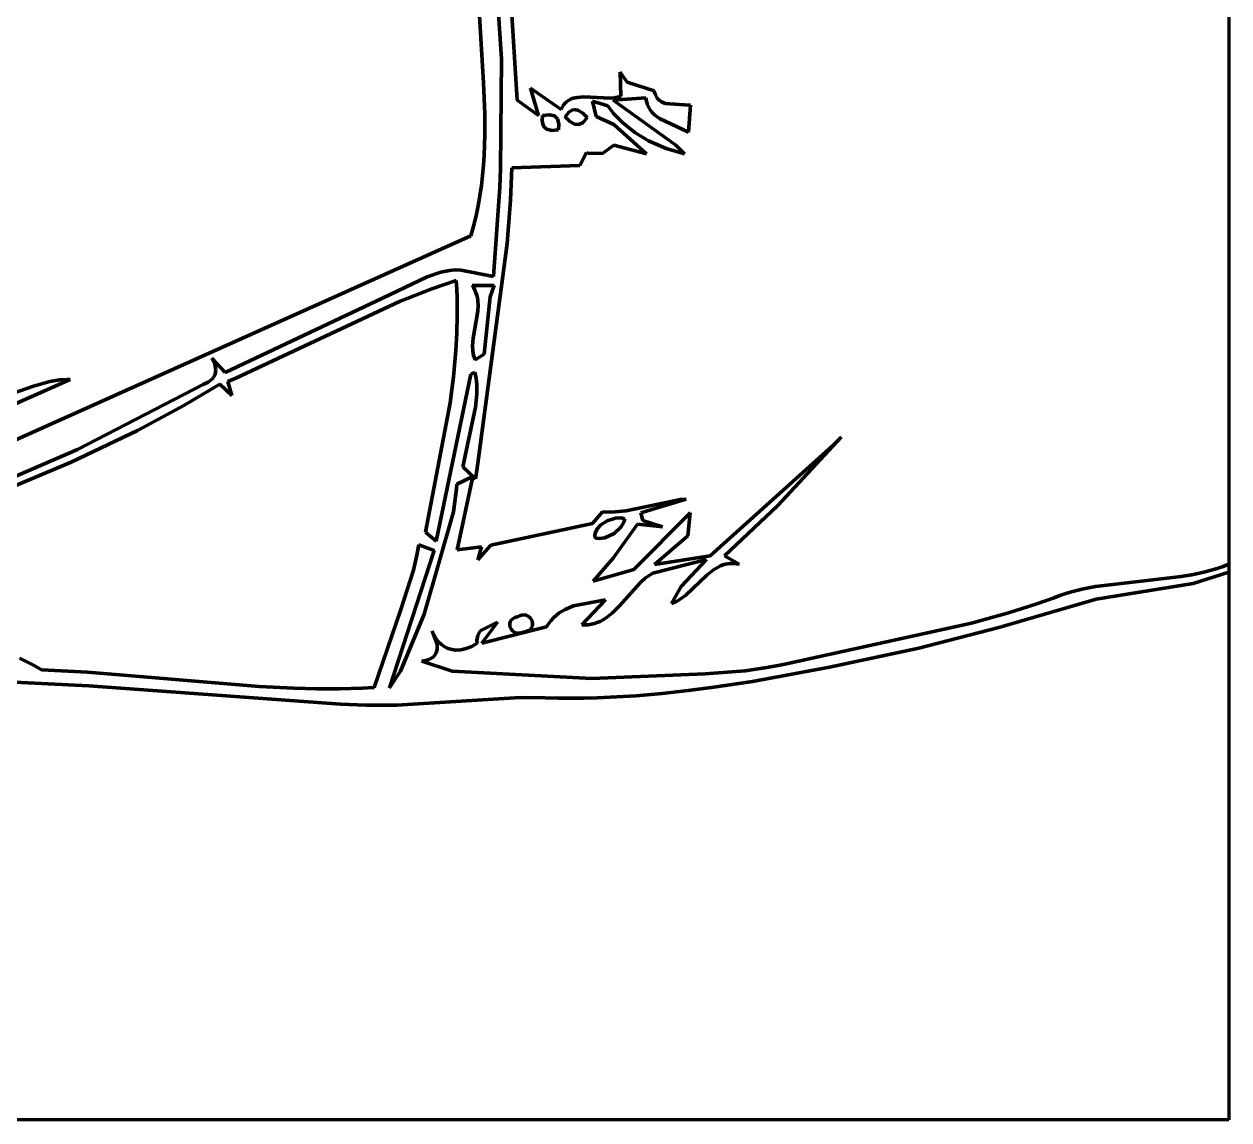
# Model space of a CAD drawing. Header units: millimetres. Extents: x 0 to 11, y 0 to 14.1.
# Drawn here: x 8.805 to 10.958, y 0 to 1.958 of the extents above; entities that cross this region are included whole.
import ezdxf

# ---------------------------------------------------------------- set-up
doc = ezdxf.new("R2010")
doc.units = ezdxf.units.MM
doc.layers.add('color#010101ff', color=7, linetype='CONTINUOUS', lineweight=100)
doc.layers.add('color#fefefeff', color=7, linetype='CONTINUOUS', lineweight=100)

msp = doc.modelspace()

# ---------------------------------------------------------------- linework, layer by layer
at = {"layer": 'color#010101ff'}
for p, q in [((9.6582, 1.8961), (9.6426, 2.1415)), ((9.6675, 2.1322), (9.6864, 1.8218)), ((9.615, 2.0378), (9.6263, 1.8529)), ((9.6567, 1.6994), (9.6582, 1.8961)), ((9.6263, 1.8529), (9.6284, 1.7975)), ((9.8714, 1.829), (9.8706, 1.8721)), ((9.8706, 1.8721), (9.8831, 1.854)), ((9.8831, 1.854), (9.9312, 1.839)), ((9.7245, 1.7945), (9.71, 1.8432)), ((9.71, 1.8432), (9.765, 1.8052)), ((9.9312, 1.839), (9.932, 1.8357)), ((9.932, 1.8357), (9.9329, 1.8328)), ((9.9329, 1.8328), (9.9341, 1.8301)), ((9.6864, 1.8218), (9.7245, 1.7945)), ((9.765, 1.8052), (9.7668, 1.8092)), ((9.7668, 1.8092), (9.7689, 1.8127)), ((9.7689, 1.8127), (9.7713, 1.8158)), ((9.7713, 1.8158), (9.7739, 1.8185)), ((9.7739, 1.8185), (9.7767, 1.8207)), ((9.7767, 1.8207), (9.7798, 1.8226)), ((9.7798, 1.8226), (9.783, 1.8242)), ((9.783, 1.8242), (9.7864, 1.8254)), ((9.7864, 1.8254), (9.7937, 1.8271)), ((9.7937, 1.8271), (9.8057, 1.828)), ((9.8057, 1.828), (9.8526, 1.8259)), ((9.8482, 1.8119), (9.8209, 1.82)), ((9.8209, 1.82), (9.8275, 1.7931)), ((9.8588, 1.7984), (9.8482, 1.8119)), ((9.8526, 1.8259), (9.8605, 1.8265)), ((9.9165, 1.8263), (9.8577, 1.8222)), ((9.8577, 1.8222), (9.9698, 1.7419)), ((9.8605, 1.8265), (9.868, 1.8279)), ((9.868, 1.8279), (9.8714, 1.829)), ((9.917, 1.8223), (9.9165, 1.8263)), ((9.9179, 1.8185), (9.917, 1.8223)), ((9.919, 1.8149), (9.9179, 1.8185)), ((9.9203, 1.8116), (9.919, 1.8149)), ((9.9236, 1.8055), (9.9203, 1.8116)), ((9.9341, 1.8301), (9.9368, 1.8255)), ((9.9368, 1.8255), (9.9402, 1.8219)), ((9.9402, 1.8219), (9.9442, 1.8191)), ((9.9442, 1.8191), (9.9509, 1.8162)), ((9.9509, 1.8162), (9.9937, 1.8133)), ((9.9962, 1.8131), (9.9924, 1.7651)), ((9.9937, 1.8133), (9.9962, 1.8131)), ((9.6284, 1.7975), (9.6285, 1.7607)), ((9.7319, 1.7946), (9.7312, 1.7845)), ((9.7441, 1.7961), (9.7319, 1.7946)), ((9.753, 1.7942), (9.7441, 1.7961)), ((9.7586, 1.7887), (9.753, 1.7942)), ((9.761, 1.7796), (9.7586, 1.7887)), ((9.7792, 1.8011), (9.7721, 1.7924)), ((9.7721, 1.7924), (9.7799, 1.7844)), ((9.7868, 1.8051), (9.7792, 1.8011)), ((9.7951, 1.8044), (9.7868, 1.8051)), ((9.8039, 1.7991), (9.7951, 1.8044)), ((9.8118, 1.791), (9.8039, 1.7991)), ((9.8046, 1.7824), (9.8118, 1.791)), ((9.8275, 1.7931), (9.8594, 1.7783)), ((9.8746, 1.7821), (9.8588, 1.7984)), ((9.9277, 1.8001), (9.9236, 1.8055)), ((9.9325, 1.7953), (9.9277, 1.8001)), ((9.9407, 1.7892), (9.9325, 1.7953)), ((9.9924, 1.7651), (9.9407, 1.7892)), ((9.7312, 1.7845), (9.7335, 1.7756)), ((9.7335, 1.7756), (9.7391, 1.7701)), ((9.7391, 1.7701), (9.7481, 1.768)), ((9.7481, 1.768), (9.7604, 1.7693)), ((9.7604, 1.7693), (9.761, 1.7796)), ((9.7799, 1.7844), (9.7887, 1.7791)), ((9.7887, 1.7791), (9.7969, 1.7784)), ((9.7969, 1.7784), (9.8046, 1.7824)), ((9.8594, 1.7783), (9.9173, 1.726)), ((9.8968, 1.7642), (9.8746, 1.7821)), ((9.6285, 1.7607), (9.628, 1.7423)), ((9.9211, 1.7493), (9.8968, 1.7642)), ((9.9525, 1.7354), (9.9211, 1.7493)), ((9.6273, 1.724), (9.6261, 1.7057)), ((9.628, 1.7423), (9.6273, 1.724)), ((9.8104, 1.7283), (9.7985, 1.7053)), ((9.8125, 1.7276), (9.8104, 1.7283)), ((9.8387, 1.727), (9.8125, 1.7276)), ((9.8591, 1.7419), (9.8387, 1.727)), ((9.9173, 1.726), (9.8591, 1.7419)), ((9.9854, 1.7261), (9.9525, 1.7354)), ((9.9698, 1.7419), (9.9854, 1.7261)), ((9.6261, 1.7057), (9.6245, 1.6875)), ((9.7985, 1.7053), (9.677, 1.7009)), ((9.6245, 1.6875), (9.6224, 1.6693)), ((9.6552, 1.6666), (9.6567, 1.6994)), ((9.677, 1.7009), (9.6745, 1.6431)), ((9.6224, 1.6693), (9.6198, 1.6512)), ((9.6441, 1.5071), (9.6552, 1.6666)), ((9.6198, 1.6512), (9.6166, 1.6331)), ((9.6745, 1.6431), (9.6686, 1.5662)), ((9.6129, 1.6151), (9.6086, 1.5972)), ((9.6166, 1.6331), (9.6129, 1.6151)), ((9.6086, 1.5972), (9.6037, 1.5794)), ((9.6037, 1.5794), (8.507, 1.088)), ((9.6686, 1.5662), (9.6147, 1.1648)), ((9.5258, 1.5064), (9.5502, 1.5148)), ((9.5502, 1.5148), (9.5653, 1.5178)), ((9.5653, 1.5178), (9.5756, 1.5187)), ((9.5756, 1.5187), (9.5862, 1.5185)), ((9.5862, 1.5185), (9.6441, 1.5071)), ((9.4456, 1.4683), (9.5258, 1.5064)), ((9.5773, 1.4999), (9.5337, 1.4848)), ((9.5783, 1.4842), (9.5773, 1.4999)), ((9.6059, 1.4911), (9.6087, 1.4868)), ((9.6456, 1.4909), (9.6059, 1.4911)), ((9.6087, 1.4868), (9.6109, 1.4824)), ((9.638, 1.4707), (9.6456, 1.4909)), ((9.1643, 1.3353), (9.4456, 1.4683)), ((9.5337, 1.4848), (9.4764, 1.4623)), ((9.5789, 1.4685), (9.5783, 1.4842)), ((9.5794, 1.4371), (9.5789, 1.4685)), ((9.6109, 1.4824), (9.6128, 1.4779)), ((9.6128, 1.4779), (9.6142, 1.4734)), ((9.6142, 1.4734), (9.6153, 1.4687)), ((9.6153, 1.4687), (9.616, 1.4641)), ((9.6276, 1.3682), (9.638, 1.4707)), ((9.4764, 1.4623), (9.1835, 1.3256)), ((9.616, 1.4449), (9.6076, 1.3967)), ((9.616, 1.4641), (9.6165, 1.4546)), ((9.6165, 1.4546), (9.616, 1.4449)), ((9.5787, 1.4058), (9.5794, 1.4371)), ((9.577, 1.3746), (9.5787, 1.4058)), ((9.6076, 1.3967), (9.6065, 1.3829)), ((9.6065, 1.3829), (9.6069, 1.3742)), ((9.1463, 1.3501), (9.141, 1.3609)), ((9.141, 1.3609), (9.1643, 1.3353)), ((9.5728, 1.3278), (9.577, 1.3746)), ((9.6069, 1.3742), (9.6075, 1.37)), ((9.6075, 1.37), (9.6085, 1.3658)), ((9.6085, 1.3658), (9.6099, 1.3618)), ((9.6099, 1.3618), (9.6116, 1.3579)), ((9.6116, 1.3579), (9.6276, 1.3682)), ((9.1482, 1.3404), (9.1463, 1.3501)), ((9.1469, 1.3318), (9.1482, 1.3404)), ((9.6107, 1.3358), (9.6039, 1.3323)), ((9.6129, 1.325), (9.6107, 1.3358)), ((8.6863, 1.2336), (8.8876, 1.323)), ((8.8511, 1.3194), (8.822, 1.3113)), ((8.8691, 1.3223), (8.8511, 1.3194)), ((8.8814, 1.323), (8.8691, 1.3223)), ((8.8876, 1.323), (8.8814, 1.323)), ((8.9008, 1.198), (9.1255, 1.314)), ((9.1552, 1.3144), (9.0905, 1.2765)), ((9.1255, 1.314), (9.1343, 1.3182)), ((9.1343, 1.3182), (9.1422, 1.3244)), ((9.1422, 1.3244), (9.1469, 1.3318)), ((9.1763, 1.2944), (9.1552, 1.3144)), ((9.1835, 1.3256), (9.1695, 1.3192)), ((9.1695, 1.3192), (9.1763, 1.2944)), ((9.6039, 1.3323), (9.5418, 1.0338)), ((9.5668, 1.2812), (9.5728, 1.3278)), ((9.6142, 1.314), (9.6129, 1.325)), ((9.6143, 1.2969), (9.6142, 1.314)), ((8.822, 1.3113), (8.7359, 1.2811)), ((9.612, 1.2735), (9.6143, 1.2969)), ((9.0905, 1.2765), (9.0078, 1.2321)), ((9.5228, 1.0503), (9.5668, 1.2812)), ((9.5893, 1.1668), (9.612, 1.2735)), ((9.0078, 1.2321), (8.8896, 1.1751)), ((10.2654, 1.2198), (10.1522, 1.0981)), ((10.2498, 1.2045), (10.2654, 1.2198)), ((8.7243, 1.1217), (8.9008, 1.198)), ((10.0311, 1.0078), (10.2498, 1.2045)), ((8.8896, 1.1751), (8.6645, 1.0813)), ((9.612, 1.1457), (9.5893, 1.1668)), ((9.6147, 1.1648), (9.612, 1.1457)), ((9.5788, 1.1357), (9.6074, 1.1495)), ((9.6074, 1.1495), (9.5791, 1.0184)), ((9.5725, 1.0865), (9.5782, 1.1274)), ((9.5782, 1.1274), (9.5788, 1.1357)), ((9.881, 1.0883), (9.9782, 1.1086)), ((9.9887, 1.1093), (9.9074, 1.0846)), ((9.9782, 1.1086), (9.9887, 1.1093)), ((9.5201, 0.9036), (9.5725, 1.0865)), ((9.8208, 1.0658), (9.8392, 1.0867)), ((9.8392, 1.0867), (9.8551, 1.086)), ((9.8551, 1.086), (9.881, 1.0883)), ((9.8949, 0.9834), (9.9954, 1.0849)), ((9.9074, 1.0846), (9.9109, 1.0708)), ((9.9954, 1.0849), (9.9912, 1.0437)), ((10.1522, 1.0981), (10.0571, 1.0078)), ((9.6391, 1.0268), (9.8208, 1.0658)), ((9.8295, 1.0561), (9.8264, 1.0497)), ((9.8361, 1.0635), (9.8295, 1.0561)), ((9.847, 1.0706), (9.8361, 1.0635)), ((9.862, 1.0752), (9.847, 1.0706)), ((9.9016, 1.0644), (9.8581, 1.0039)), ((9.8595, 1.0477), (9.8725, 1.0599)), ((9.8718, 1.0755), (9.862, 1.0752)), ((9.8786, 1.074), (9.8718, 1.0755)), ((9.8725, 1.0599), (9.8771, 1.0679)), ((9.8771, 1.0679), (9.8786, 1.074)), ((9.9463, 1.0594), (9.9016, 1.0644)), ((9.9109, 1.0708), (9.9463, 1.0594)), ((9.5418, 1.0338), (9.5228, 1.0503)), ((9.8253, 1.0451), (9.8252, 1.0404)), ((9.8252, 1.0404), (9.8272, 1.0397)), ((9.8264, 1.0497), (9.8253, 1.0451)), ((9.8272, 1.0397), (9.8337, 1.0388)), ((9.8337, 1.0388), (9.8431, 1.0401)), ((9.8431, 1.0401), (9.8595, 1.0477)), ((9.9912, 1.0437), (9.9318, 0.9926)), ((9.5378, 1.0176), (9.4585, 0.7723)), ((9.5072, 1.0091), (9.5104, 1.0274)), ((9.5104, 1.0274), (9.5378, 1.0176)), ((9.5791, 1.0184), (9.6229, 1.0237)), ((9.6161, 1.0005), (9.6391, 1.0268)), ((9.6229, 1.0237), (9.6161, 1.0005)), ((9.501, 0.9822), (9.5072, 1.0091)), ((9.8581, 1.0039), (9.8222, 0.9627)), ((10.0248, 1.0014), (9.9286, 0.9769)), ((9.9318, 0.9926), (10.0311, 1.0078)), ((9.9792, 0.953), (10.0248, 1.0014)), ((10.054, 0.9916), (10.0497, 0.9899)), ((10.0585, 0.9929), (10.054, 0.9916)), ((10.0571, 1.0078), (10.0833, 0.9927)), ((10.0631, 0.9938), (10.0585, 0.9929)), ((10.0679, 0.9942), (10.0631, 0.9938)), ((10.0729, 0.9942), (10.0679, 0.9942)), ((10.078, 0.9937), (10.0729, 0.9942)), ((10.0833, 0.9927), (10.078, 0.9937)), ((10.9479, 0.9889), (10.9583, 0.9929)), ((10.9583, 0.9929), (10.9583, 0.9787)), ((9.4787, 0.9121), (9.501, 0.9822)), ((9.8222, 0.9627), (9.8949, 0.9834)), ((9.9238, 0.9741), (9.9149, 0.9678)), ((9.9286, 0.9769), (9.9238, 0.9741)), ((10.0256, 0.9736), (9.9877, 0.9378)), ((10.0373, 0.9828), (10.0256, 0.9736)), ((10.0454, 0.9878), (10.0373, 0.9828)), ((10.0497, 0.9899), (10.0454, 0.9878)), ((10.7967, 0.9622), (10.8732, 0.9709)), ((10.8732, 0.9709), (10.8948, 0.9747)), ((10.9583, 0.9787), (10.8943, 0.9586)), ((10.8948, 0.9747), (10.9162, 0.9794)), ((10.9162, 0.9794), (10.9269, 0.9823)), ((10.9269, 0.9823), (10.9374, 0.9854)), ((10.9374, 0.9854), (10.9479, 0.9889)), ((9.9066, 0.9605), (9.8684, 0.9179)), ((9.9149, 0.9678), (9.9066, 0.9605)), ((9.962, 0.9225), (9.9792, 0.953)), ((10.6773, 0.9434), (10.6987, 0.9487)), ((10.6987, 0.9487), (10.7202, 0.9528)), ((10.7202, 0.9528), (10.7967, 0.9622)), ((10.8943, 0.9586), (10.721, 0.9305)), ((9.8443, 0.929), (9.7868, 0.9186)), ((9.8018, 0.8846), (9.8443, 0.929)), ((9.971, 0.9265), (9.9666, 0.9243)), ((9.9796, 0.9316), (9.971, 0.9265)), ((9.9877, 0.9378), (9.9796, 0.9316)), ((10.721, 0.9305), (10.5469, 0.88)), ((10.6135, 0.9215), (10.6458, 0.9329)), ((10.6458, 0.9329), (10.6562, 0.9368)), ((10.6562, 0.9368), (10.6667, 0.9403)), ((10.6667, 0.9403), (10.6773, 0.9434)), ((9.4307, 0.7724), (9.4787, 0.9121)), ((9.7616, 0.9058), (9.7522, 0.8979)), ((9.7719, 0.9122), (9.7616, 0.9058)), ((9.7868, 0.9186), (9.7719, 0.9122)), ((9.8565, 0.906), (9.8481, 0.8991)), ((9.8684, 0.9179), (9.8565, 0.906)), ((9.9666, 0.9243), (9.962, 0.9225)), ((10.4986, 0.8877), (10.5645, 0.906)), ((10.5645, 0.906), (10.6135, 0.9215)), ((9.4779, 0.8016), (9.5201, 0.9036)), ((9.6513, 0.8895), (9.6204, 0.8736)), ((9.623, 0.8516), (9.6513, 0.8895)), ((9.6741, 0.89), (9.6732, 0.8868)), ((9.6732, 0.8868), (9.6735, 0.8817)), ((9.6758, 0.893), (9.6741, 0.89)), ((9.6784, 0.8955), (9.6758, 0.893)), ((9.6821, 0.8975), (9.6784, 0.8955)), ((9.6843, 0.8983), (9.6821, 0.8975)), ((9.6869, 0.8988), (9.6843, 0.8983)), ((9.6893, 0.9002), (9.6869, 0.8988)), ((9.6918, 0.9012), (9.6893, 0.9002)), ((9.6941, 0.9019), (9.6918, 0.9012)), ((9.6986, 0.9023), (9.6941, 0.9019)), ((9.7026, 0.9017), (9.6986, 0.9023)), ((9.7062, 0.9001), (9.7026, 0.9017)), ((9.7105, 0.8963), (9.7062, 0.9001)), ((9.7132, 0.8915), (9.7105, 0.8963)), ((9.7141, 0.8862), (9.7132, 0.8915)), ((9.7136, 0.8826), (9.7141, 0.8862)), ((9.7414, 0.8846), (9.7391, 0.8808)), ((9.7465, 0.8917), (9.7414, 0.8846)), ((9.7522, 0.8979), (9.7465, 0.8917)), ((9.8078, 0.8845), (9.8018, 0.8846)), ((9.8136, 0.8848), (9.8078, 0.8845)), ((9.8192, 0.8857), (9.8136, 0.8848)), ((9.8245, 0.887), (9.8192, 0.8857)), ((9.8296, 0.8887), (9.8245, 0.887)), ((9.8345, 0.8908), (9.8296, 0.8887)), ((9.8392, 0.8932), (9.8345, 0.8908)), ((9.8437, 0.896), (9.8392, 0.8932)), ((9.8481, 0.8991), (9.8437, 0.896)), ((10.1645, 0.8145), (10.4986, 0.8877)), ((9.5379, 0.8661), (9.5345, 0.8734)), ((9.5345, 0.8734), (9.5432, 0.8492)), ((9.5417, 0.8598), (9.5379, 0.8661)), ((9.616, 0.8653), (9.6146, 0.8569)), ((9.6204, 0.8736), (9.616, 0.8653)), ((9.7391, 0.8808), (9.623, 0.8516)), ((9.6735, 0.8817), (9.6755, 0.877)), ((9.6755, 0.877), (9.6788, 0.873)), ((9.6788, 0.873), (9.6834, 0.8703)), ((9.6834, 0.8703), (9.687, 0.8694)), ((9.687, 0.8694), (9.691, 0.8695)), ((9.691, 0.8695), (9.6953, 0.8707)), ((9.6953, 0.8707), (9.6976, 0.8717)), ((9.6976, 0.8717), (9.7006, 0.8723)), ((9.7006, 0.8723), (9.7033, 0.873)), ((9.7033, 0.873), (9.7057, 0.8739)), ((9.7057, 0.8739), (9.7077, 0.875)), ((9.7077, 0.875), (9.7094, 0.8763)), ((9.7094, 0.8763), (9.7121, 0.8793)), ((9.7121, 0.8793), (9.7136, 0.8826)), ((10.5469, 0.88), (10.4042, 0.843)), ((9.5461, 0.8543), (9.5417, 0.8598)), ((9.5434, 0.8406), (9.5419, 0.8348)), ((9.5432, 0.8492), (9.5434, 0.8406)), ((9.5509, 0.8497), (9.5461, 0.8543)), ((9.556, 0.8459), (9.5509, 0.8497)), ((9.5615, 0.843), (9.556, 0.8459)), ((9.5673, 0.841), (9.5615, 0.843)), ((9.5763, 0.8395), (9.5673, 0.841)), ((9.5858, 0.8398), (9.5763, 0.8395)), ((9.5955, 0.8421), (9.5858, 0.8398)), ((9.6052, 0.8461), (9.5955, 0.8421)), ((9.6148, 0.8519), (9.6052, 0.8461)), ((9.6146, 0.8569), (9.6148, 0.8519)), ((10.4042, 0.843), (10.2447, 0.8091)), ((8.7969, 0.8253), (8.8102, 0.8187)), ((8.8102, 0.8187), (8.8233, 0.8117)), ((9.5198, 0.8202), (9.5163, 0.8196)), ((9.5163, 0.8196), (9.5702, 0.802)), ((9.5231, 0.821), (9.5198, 0.8202)), ((9.5288, 0.8229), (9.5231, 0.821)), ((9.5335, 0.8253), (9.5288, 0.8229)), ((9.5372, 0.8281), (9.5335, 0.8253)), ((9.54, 0.8313), (9.5372, 0.8281)), ((9.5419, 0.8348), (9.54, 0.8313)), ((8.8233, 0.8117), (8.8363, 0.8043)), ((8.8363, 0.8043), (8.9183, 0.7998)), ((8.9183, 0.7998), (9.2255, 0.7744)), ((9.4585, 0.7723), (9.4779, 0.8016)), ((9.5702, 0.802), (9.8197, 0.7885)), ((9.8197, 0.7885), (10.0224, 0.797)), ((10.0224, 0.797), (10.0937, 0.8026)), ((10.0937, 0.8026), (10.1292, 0.8075)), ((10.2447, 0.8091), (10.1072, 0.7836)), ((10.1292, 0.8075), (10.1527, 0.8119)), ((10.1527, 0.8119), (10.1645, 0.8145)), ((8.9211, 0.7757), (8.7634, 0.7836)), ((9.3709, 0.743), (8.9211, 0.7757)), ((10.1072, 0.7836), (10.0381, 0.773)), ((9.2255, 0.7744), (9.287, 0.7714)), ((9.287, 0.7714), (9.328, 0.7704)), ((9.328, 0.7704), (9.3691, 0.7703)), ((9.3691, 0.7703), (9.4102, 0.7714)), ((9.4102, 0.7714), (9.4307, 0.7724)), ((9.692, 0.7548), (9.4713, 0.7412)), ((9.7362, 0.7542), (9.692, 0.7548)), ((9.7596, 0.7537), (9.7362, 0.7542)), ((9.783, 0.7535), (9.7596, 0.7537)), ((9.8063, 0.7538), (9.783, 0.7535)), ((9.8296, 0.7543), (9.8063, 0.7538)), ((9.8528, 0.7553), (9.8296, 0.7543)), ((9.8993, 0.758), (9.8528, 0.7553)), ((9.9457, 0.762), (9.8993, 0.758)), ((9.9919, 0.767), (9.9457, 0.762)), ((10.0381, 0.773), (9.9919, 0.767)), ((9.4159, 0.7413), (9.3709, 0.743)), ((9.4713, 0.7412), (9.4159, 0.7413))]:
    msp.add_line(p, q, dxfattribs=at)
at = {"layer": 'color#fefefeff'}
for p, q in [((10.9583, 4.8487), (10.9583, 0.9929)), ((9.6426, 2.1415), (9.6582, 1.8961)), ((9.6864, 1.8218), (9.6675, 2.1322)), ((9.6263, 1.8529), (9.615, 2.0378)), ((9.6582, 1.8961), (9.6567, 1.6994)), ((9.6284, 1.7975), (9.6263, 1.8529)), ((9.8831, 1.854), (9.8706, 1.8721)), ((9.8706, 1.8721), (9.8714, 1.829)), ((9.9312, 1.839), (9.8831, 1.854)), ((9.765, 1.8052), (9.71, 1.8432)), ((9.71, 1.8432), (9.7245, 1.7945)), ((9.932, 1.8357), (9.9312, 1.839)), ((9.9329, 1.8328), (9.932, 1.8357)), ((9.9341, 1.8301), (9.9329, 1.8328)), ((9.7245, 1.7945), (9.6864, 1.8218)), ((9.7668, 1.8092), (9.765, 1.8052)), ((9.7689, 1.8127), (9.7668, 1.8092)), ((9.7713, 1.8158), (9.7689, 1.8127)), ((9.7739, 1.8185), (9.7713, 1.8158)), ((9.7767, 1.8207), (9.7739, 1.8185)), ((9.7798, 1.8226), (9.7767, 1.8207)), ((9.783, 1.8242), (9.7798, 1.8226)), ((9.7864, 1.8254), (9.783, 1.8242)), ((9.7937, 1.8271), (9.7864, 1.8254)), ((9.8057, 1.828), (9.7937, 1.8271)), ((9.8526, 1.8259), (9.8057, 1.828)), ((9.8275, 1.7931), (9.8209, 1.82)), ((9.8209, 1.82), (9.8482, 1.8119)), ((9.8482, 1.8119), (9.8588, 1.7984)), ((9.8605, 1.8265), (9.8526, 1.8259)), ((9.8577, 1.8222), (9.9165, 1.8263)), ((9.9698, 1.7419), (9.8577, 1.8222)), ((9.868, 1.8279), (9.8605, 1.8265)), ((9.8714, 1.829), (9.868, 1.8279)), ((9.9165, 1.8263), (9.917, 1.8223)), ((9.917, 1.8223), (9.9179, 1.8185)), ((9.9179, 1.8185), (9.919, 1.8149)), ((9.919, 1.8149), (9.9203, 1.8116)), ((9.9203, 1.8116), (9.9236, 1.8055)), ((9.9368, 1.8255), (9.9341, 1.8301)), ((9.9402, 1.8219), (9.9368, 1.8255)), ((9.9442, 1.8191), (9.9402, 1.8219)), ((9.9509, 1.8162), (9.9442, 1.8191)), ((9.9937, 1.8133), (9.9509, 1.8162)), ((9.9924, 1.7651), (9.9962, 1.8131)), ((9.9962, 1.8131), (9.9937, 1.8133)), ((9.6285, 1.7607), (9.6284, 1.7975)), ((9.7312, 1.7845), (9.7319, 1.7946)), ((9.7319, 1.7946), (9.7441, 1.7961)), ((9.7441, 1.7961), (9.753, 1.7942)), ((9.753, 1.7942), (9.7586, 1.7887)), ((9.7586, 1.7887), (9.761, 1.7796)), ((9.7721, 1.7924), (9.7792, 1.8011)), ((9.7799, 1.7844), (9.7721, 1.7924)), ((9.7792, 1.8011), (9.7868, 1.8051)), ((9.7868, 1.8051), (9.7951, 1.8044)), ((9.7951, 1.8044), (9.8039, 1.7991)), ((9.8039, 1.7991), (9.8118, 1.791)), ((9.8118, 1.791), (9.8046, 1.7824)), ((9.8594, 1.7783), (9.8275, 1.7931)), ((9.8588, 1.7984), (9.8746, 1.7821)), ((9.9236, 1.8055), (9.9277, 1.8001)), ((9.9277, 1.8001), (9.9325, 1.7953)), ((9.9325, 1.7953), (9.9407, 1.7892)), ((9.9407, 1.7892), (9.9924, 1.7651)), ((9.7335, 1.7756), (9.7312, 1.7845)), ((9.7391, 1.7701), (9.7335, 1.7756)), ((9.7481, 1.768), (9.7391, 1.7701)), ((9.7604, 1.7693), (9.7481, 1.768)), ((9.761, 1.7796), (9.7604, 1.7693)), ((9.7887, 1.7791), (9.7799, 1.7844)), ((9.7969, 1.7784), (9.7887, 1.7791)), ((9.8046, 1.7824), (9.7969, 1.7784)), ((9.9173, 1.726), (9.8594, 1.7783)), ((9.8746, 1.7821), (9.8968, 1.7642)), ((9.628, 1.7423), (9.6285, 1.7607)), ((9.8968, 1.7642), (9.9211, 1.7493)), ((9.9211, 1.7493), (9.9525, 1.7354)), ((9.6261, 1.7057), (9.6273, 1.724)), ((9.6273, 1.724), (9.628, 1.7423)), ((9.7985, 1.7053), (9.8104, 1.7283)), ((9.8104, 1.7283), (9.8125, 1.7276)), ((9.8125, 1.7276), (9.8387, 1.727)), ((9.8387, 1.727), (9.8591, 1.7419)), ((9.8591, 1.7419), (9.9173, 1.726)), ((9.9525, 1.7354), (9.9854, 1.7261)), ((9.9854, 1.7261), (9.9698, 1.7419)), ((9.6245, 1.6875), (9.6261, 1.7057)), ((9.677, 1.7009), (9.7985, 1.7053)), ((9.6224, 1.6693), (9.6245, 1.6875)), ((9.6567, 1.6994), (9.6552, 1.6666)), ((9.6745, 1.6431), (9.677, 1.7009)), ((9.6198, 1.6512), (9.6224, 1.6693)), ((9.6552, 1.6666), (9.6441, 1.5071)), ((9.6166, 1.6331), (9.6198, 1.6512)), ((9.6686, 1.5662), (9.6745, 1.6431)), ((9.6086, 1.5972), (9.6129, 1.6151)), ((9.6129, 1.6151), (9.6166, 1.6331)), ((9.6037, 1.5794), (9.6086, 1.5972)), ((8.507, 1.088), (9.6037, 1.5794)), ((9.6147, 1.1648), (9.6686, 1.5662)), ((9.5502, 1.5148), (9.5258, 1.5064)), ((9.5653, 1.5178), (9.5502, 1.5148)), ((9.5756, 1.5187), (9.5653, 1.5178)), ((9.5862, 1.5185), (9.5756, 1.5187)), ((9.6441, 1.5071), (9.5862, 1.5185)), ((9.5258, 1.5064), (9.4456, 1.4683)), ((9.5337, 1.4848), (9.5773, 1.4999)), ((9.5773, 1.4999), (9.5783, 1.4842)), ((9.6059, 1.4911), (9.6456, 1.4909)), ((9.6087, 1.4868), (9.6059, 1.4911)), ((9.6109, 1.4824), (9.6087, 1.4868)), ((9.6456, 1.4909), (9.638, 1.4707)), ((9.4456, 1.4683), (9.1643, 1.3353)), ((9.4764, 1.4623), (9.5337, 1.4848)), ((9.5783, 1.4842), (9.5789, 1.4685)), ((9.5789, 1.4685), (9.5794, 1.4371)), ((9.6128, 1.4779), (9.6109, 1.4824)), ((9.6142, 1.4734), (9.6128, 1.4779)), ((9.6153, 1.4687), (9.6142, 1.4734)), ((9.616, 1.4641), (9.6153, 1.4687)), ((9.638, 1.4707), (9.6276, 1.3682)), ((9.1835, 1.3256), (9.4764, 1.4623)), ((9.6076, 1.3967), (9.616, 1.4449)), ((9.6165, 1.4546), (9.616, 1.4641)), ((9.616, 1.4449), (9.6165, 1.4546)), ((9.5794, 1.4371), (9.5787, 1.4058)), ((9.5787, 1.4058), (9.577, 1.3746)), ((9.6065, 1.3829), (9.6076, 1.3967)), ((9.6069, 1.3742), (9.6065, 1.3829)), ((9.1643, 1.3353), (9.141, 1.3609)), ((9.141, 1.3609), (9.1463, 1.3501)), ((9.577, 1.3746), (9.5728, 1.3278)), ((9.6075, 1.37), (9.6069, 1.3742)), ((9.6085, 1.3658), (9.6075, 1.37)), ((9.6099, 1.3618), (9.6085, 1.3658)), ((9.6116, 1.3579), (9.6099, 1.3618)), ((9.6276, 1.3682), (9.6116, 1.3579)), ((9.1463, 1.3501), (9.1482, 1.3404)), ((9.1482, 1.3404), (9.1469, 1.3318)), ((9.6039, 1.3323), (9.6107, 1.3358)), ((9.6107, 1.3358), (9.6129, 1.325)), ((8.8876, 1.323), (8.6863, 1.2336)), ((8.822, 1.3113), (8.8511, 1.3194)), ((8.8511, 1.3194), (8.8691, 1.3223)), ((8.8691, 1.3223), (8.8814, 1.323)), ((8.8814, 1.323), (8.8876, 1.323)), ((9.1255, 1.314), (8.9008, 1.198)), ((9.0905, 1.2765), (9.1552, 1.3144)), ((9.1343, 1.3182), (9.1255, 1.314)), ((9.1422, 1.3244), (9.1343, 1.3182)), ((9.1469, 1.3318), (9.1422, 1.3244)), ((9.1552, 1.3144), (9.1763, 1.2944)), ((9.1695, 1.3192), (9.1835, 1.3256)), ((9.1763, 1.2944), (9.1695, 1.3192)), ((9.5418, 1.0338), (9.6039, 1.3323)), ((9.5728, 1.3278), (9.5668, 1.2812)), ((9.6129, 1.325), (9.6142, 1.314)), ((9.6142, 1.314), (9.6143, 1.2969)), ((8.7359, 1.2811), (8.822, 1.3113)), ((9.6143, 1.2969), (9.612, 1.2735)), ((9.0078, 1.2321), (9.0905, 1.2765)), ((9.5668, 1.2812), (9.5228, 1.0503)), ((9.612, 1.2735), (9.5893, 1.1668)), ((8.8896, 1.1751), (9.0078, 1.2321)), ((10.1522, 1.0981), (10.2654, 1.2198)), ((10.2654, 1.2198), (10.2498, 1.2045)), ((8.9008, 1.198), (8.7243, 1.1217)), ((10.2498, 1.2045), (10.0311, 1.0078)), ((8.6645, 1.0813), (8.8896, 1.1751)), ((9.5893, 1.1668), (9.612, 1.1457)), ((9.612, 1.1457), (9.6147, 1.1648)), ((9.6074, 1.1495), (9.5788, 1.1357)), ((9.5791, 1.0184), (9.6074, 1.1495)), ((9.5782, 1.1274), (9.5725, 1.0865)), ((9.5788, 1.1357), (9.5782, 1.1274)), ((9.9782, 1.1086), (9.881, 1.0883)), ((9.9074, 1.0846), (9.9887, 1.1093)), ((9.9887, 1.1093), (9.9782, 1.1086)), ((9.5725, 1.0865), (9.5201, 0.9036)), ((9.8392, 1.0867), (9.8208, 1.0658)), ((9.8551, 1.086), (9.8392, 1.0867)), ((9.881, 1.0883), (9.8551, 1.086)), ((9.9954, 1.0849), (9.8949, 0.9834)), ((9.9109, 1.0708), (9.9074, 1.0846)), ((9.9912, 1.0437), (9.9954, 1.0849)), ((10.0571, 1.0078), (10.1522, 1.0981)), ((9.8208, 1.0658), (9.6391, 1.0268)), ((9.8264, 1.0497), (9.8295, 1.0561)), ((9.8295, 1.0561), (9.8361, 1.0635)), ((9.8361, 1.0635), (9.847, 1.0706)), ((9.847, 1.0706), (9.862, 1.0752)), ((9.8581, 1.0039), (9.9016, 1.0644)), ((9.8725, 1.0599), (9.8595, 1.0477)), ((9.862, 1.0752), (9.8718, 1.0755)), ((9.8718, 1.0755), (9.8786, 1.074)), ((9.8771, 1.0679), (9.8725, 1.0599)), ((9.8786, 1.074), (9.8771, 1.0679)), ((9.9016, 1.0644), (9.9463, 1.0594)), ((9.9463, 1.0594), (9.9109, 1.0708)), ((9.5228, 1.0503), (9.5418, 1.0338)), ((9.8252, 1.0404), (9.8253, 1.0451)), ((9.8272, 1.0397), (9.8252, 1.0404)), ((9.8253, 1.0451), (9.8264, 1.0497)), ((9.8337, 1.0388), (9.8272, 1.0397)), ((9.8431, 1.0401), (9.8337, 1.0388)), ((9.8595, 1.0477), (9.8431, 1.0401)), ((9.9318, 0.9926), (9.9912, 1.0437)), ((9.4585, 0.7723), (9.5378, 1.0176)), ((9.5104, 1.0274), (9.5072, 1.0091)), ((9.5378, 1.0176), (9.5104, 1.0274)), ((9.6229, 1.0237), (9.5791, 1.0184)), ((9.6391, 1.0268), (9.6161, 1.0005)), ((9.6161, 1.0005), (9.6229, 1.0237)), ((9.5072, 1.0091), (9.501, 0.9822)), ((9.8222, 0.9627), (9.8581, 1.0039)), ((9.9286, 0.9769), (10.0248, 1.0014)), ((10.0311, 1.0078), (9.9318, 0.9926)), ((10.0248, 1.0014), (9.9792, 0.953)), ((10.0497, 0.9899), (10.054, 0.9916)), ((10.054, 0.9916), (10.0585, 0.9929)), ((10.0833, 0.9927), (10.0571, 1.0078)), ((10.0585, 0.9929), (10.0631, 0.9938)), ((10.0631, 0.9938), (10.0679, 0.9942)), ((10.0679, 0.9942), (10.0729, 0.9942)), ((10.0729, 0.9942), (10.078, 0.9937)), ((10.078, 0.9937), (10.0833, 0.9927)), ((10.9583, 0.9929), (10.9479, 0.9889)), ((9.501, 0.9822), (9.4787, 0.9121)), ((9.8949, 0.9834), (9.8222, 0.9627)), ((9.9149, 0.9678), (9.9238, 0.9741)), ((9.9238, 0.9741), (9.9286, 0.9769)), ((9.9877, 0.9378), (10.0256, 0.9736)), ((10.0256, 0.9736), (10.0373, 0.9828)), ((10.0373, 0.9828), (10.0454, 0.9878)), ((10.0454, 0.9878), (10.0497, 0.9899)), ((10.8732, 0.9709), (10.7967, 0.9622)), ((10.8948, 0.9747), (10.8732, 0.9709)), ((10.8943, 0.9586), (10.9583, 0.9787)), ((10.9162, 0.9794), (10.8948, 0.9747)), ((10.9269, 0.9823), (10.9162, 0.9794)), ((10.9374, 0.9854), (10.9269, 0.9823)), ((10.9479, 0.9889), (10.9374, 0.9854)), ((10.9583, 0.9787), (10.9583, 0)), ((9.8684, 0.9179), (9.9066, 0.9605)), ((9.9066, 0.9605), (9.9149, 0.9678)), ((9.9792, 0.953), (9.962, 0.9225)), ((10.6987, 0.9487), (10.6773, 0.9434)), ((10.7202, 0.9528), (10.6987, 0.9487)), ((10.7967, 0.9622), (10.7202, 0.9528)), ((10.721, 0.9305), (10.8943, 0.9586)), ((9.7868, 0.9186), (9.8443, 0.929)), ((9.8443, 0.929), (9.8018, 0.8846)), ((9.9666, 0.9243), (9.971, 0.9265)), ((9.971, 0.9265), (9.9796, 0.9316)), ((9.9796, 0.9316), (9.9877, 0.9378)), ((10.5469, 0.88), (10.721, 0.9305)), ((10.6458, 0.9329), (10.6135, 0.9215)), ((10.6562, 0.9368), (10.6458, 0.9329)), ((10.6667, 0.9403), (10.6562, 0.9368)), ((10.6773, 0.9434), (10.6667, 0.9403)), ((9.4787, 0.9121), (9.4307, 0.7724)), ((9.7522, 0.8979), (9.7616, 0.9058)), ((9.7616, 0.9058), (9.7719, 0.9122)), ((9.7719, 0.9122), (9.7868, 0.9186)), ((9.8481, 0.8991), (9.8565, 0.906)), ((9.8565, 0.906), (9.8684, 0.9179)), ((9.962, 0.9225), (9.9666, 0.9243)), ((10.5645, 0.906), (10.4986, 0.8877)), ((10.6135, 0.9215), (10.5645, 0.906)), ((9.5201, 0.9036), (9.4779, 0.8016)), ((9.6204, 0.8736), (9.6513, 0.8895)), ((9.6513, 0.8895), (9.623, 0.8516)), ((9.6732, 0.8868), (9.6741, 0.89)), ((9.6735, 0.8817), (9.6732, 0.8868)), ((9.6741, 0.89), (9.6758, 0.893)), ((9.6758, 0.893), (9.6784, 0.8955)), ((9.6784, 0.8955), (9.6821, 0.8975)), ((9.6821, 0.8975), (9.6843, 0.8983)), ((9.6843, 0.8983), (9.6869, 0.8988)), ((9.6869, 0.8988), (9.6893, 0.9002)), ((9.6893, 0.9002), (9.6918, 0.9012)), ((9.6918, 0.9012), (9.6941, 0.9019)), ((9.6941, 0.9019), (9.6986, 0.9023)), ((9.6986, 0.9023), (9.7026, 0.9017)), ((9.7026, 0.9017), (9.7062, 0.9001)), ((9.7062, 0.9001), (9.7105, 0.8963)), ((9.7105, 0.8963), (9.7132, 0.8915)), ((9.7132, 0.8915), (9.7141, 0.8862)), ((9.7141, 0.8862), (9.7136, 0.8826)), ((9.7391, 0.8808), (9.7414, 0.8846)), ((9.7414, 0.8846), (9.7465, 0.8917)), ((9.7465, 0.8917), (9.7522, 0.8979)), ((9.8018, 0.8846), (9.8078, 0.8845)), ((9.8078, 0.8845), (9.8136, 0.8848)), ((9.8136, 0.8848), (9.8192, 0.8857)), ((9.8192, 0.8857), (9.8245, 0.887)), ((9.8245, 0.887), (9.8296, 0.8887)), ((9.8296, 0.8887), (9.8345, 0.8908)), ((9.8345, 0.8908), (9.8392, 0.8932)), ((9.8392, 0.8932), (9.8437, 0.896)), ((9.8437, 0.896), (9.8481, 0.8991)), ((10.4986, 0.8877), (10.1645, 0.8145)), ((9.5432, 0.8492), (9.5345, 0.8734)), ((9.5345, 0.8734), (9.5379, 0.8661)), ((9.5379, 0.8661), (9.5417, 0.8598)), ((9.6146, 0.8569), (9.616, 0.8653)), ((9.616, 0.8653), (9.6204, 0.8736)), ((9.623, 0.8516), (9.7391, 0.8808)), ((9.6755, 0.877), (9.6735, 0.8817)), ((9.6788, 0.873), (9.6755, 0.877)), ((9.6834, 0.8703), (9.6788, 0.873)), ((9.687, 0.8694), (9.6834, 0.8703)), ((9.691, 0.8695), (9.687, 0.8694)), ((9.6953, 0.8707), (9.691, 0.8695)), ((9.6976, 0.8717), (9.6953, 0.8707)), ((9.7006, 0.8723), (9.6976, 0.8717)), ((9.7033, 0.873), (9.7006, 0.8723)), ((9.7057, 0.8739), (9.7033, 0.873)), ((9.7077, 0.875), (9.7057, 0.8739)), ((9.7094, 0.8763), (9.7077, 0.875)), ((9.7121, 0.8793), (9.7094, 0.8763)), ((9.7136, 0.8826), (9.7121, 0.8793)), ((10.4042, 0.843), (10.5469, 0.88)), ((9.5417, 0.8598), (9.5461, 0.8543)), ((9.5419, 0.8348), (9.5434, 0.8406)), ((9.5434, 0.8406), (9.5432, 0.8492)), ((9.5461, 0.8543), (9.5509, 0.8497)), ((9.5509, 0.8497), (9.556, 0.8459)), ((9.556, 0.8459), (9.5615, 0.843)), ((9.5615, 0.843), (9.5673, 0.841)), ((9.5673, 0.841), (9.5763, 0.8395)), ((9.5763, 0.8395), (9.5858, 0.8398)), ((9.5858, 0.8398), (9.5955, 0.8421)), ((9.5955, 0.8421), (9.6052, 0.8461)), ((9.6052, 0.8461), (9.6148, 0.8519)), ((9.6148, 0.8519), (9.6146, 0.8569)), ((10.2447, 0.8091), (10.4042, 0.843)), ((8.8102, 0.8187), (8.7969, 0.8253)), ((8.8233, 0.8117), (8.8102, 0.8187)), ((9.5163, 0.8196), (9.5198, 0.8202)), ((9.5702, 0.802), (9.5163, 0.8196)), ((9.5198, 0.8202), (9.5231, 0.821)), ((9.5231, 0.821), (9.5288, 0.8229)), ((9.5288, 0.8229), (9.5335, 0.8253)), ((9.5335, 0.8253), (9.5372, 0.8281)), ((9.5372, 0.8281), (9.54, 0.8313)), ((9.54, 0.8313), (9.5419, 0.8348)), ((8.8363, 0.8043), (8.8233, 0.8117)), ((8.9183, 0.7998), (8.8363, 0.8043)), ((9.2255, 0.7744), (8.9183, 0.7998)), ((9.4779, 0.8016), (9.4585, 0.7723)), ((9.8197, 0.7885), (9.5702, 0.802)), ((10.0224, 0.797), (9.8197, 0.7885)), ((10.0937, 0.8026), (10.0224, 0.797)), ((10.1292, 0.8075), (10.0937, 0.8026)), ((10.1072, 0.7836), (10.2447, 0.8091)), ((10.1527, 0.8119), (10.1292, 0.8075)), ((10.1645, 0.8145), (10.1527, 0.8119)), ((8.7634, 0.7836), (8.9211, 0.7757)), ((8.9211, 0.7757), (9.3709, 0.743)), ((10.0381, 0.773), (10.1072, 0.7836)), ((9.287, 0.7714), (9.2255, 0.7744)), ((9.328, 0.7704), (9.287, 0.7714)), ((9.3691, 0.7703), (9.328, 0.7704)), ((9.4102, 0.7714), (9.3691, 0.7703)), ((9.4307, 0.7724), (9.4102, 0.7714)), ((9.4713, 0.7412), (9.692, 0.7548)), ((9.692, 0.7548), (9.7362, 0.7542)), ((9.7362, 0.7542), (9.7596, 0.7537)), ((9.7596, 0.7537), (9.783, 0.7535)), ((9.783, 0.7535), (9.8063, 0.7538)), ((9.8063, 0.7538), (9.8296, 0.7543)), ((9.8296, 0.7543), (9.8528, 0.7553)), ((9.8528, 0.7553), (9.8993, 0.758)), ((9.8993, 0.758), (9.9457, 0.762)), ((9.9457, 0.762), (9.9919, 0.767)), ((9.9919, 0.767), (10.0381, 0.773)), ((9.3709, 0.743), (9.4159, 0.7413)), ((9.4159, 0.7413), (9.4713, 0.7412)), ((10.9583, 0), (0, 0))]:
    msp.add_line(p, q, dxfattribs=at)

doc.saveas('drawing.dxf')
